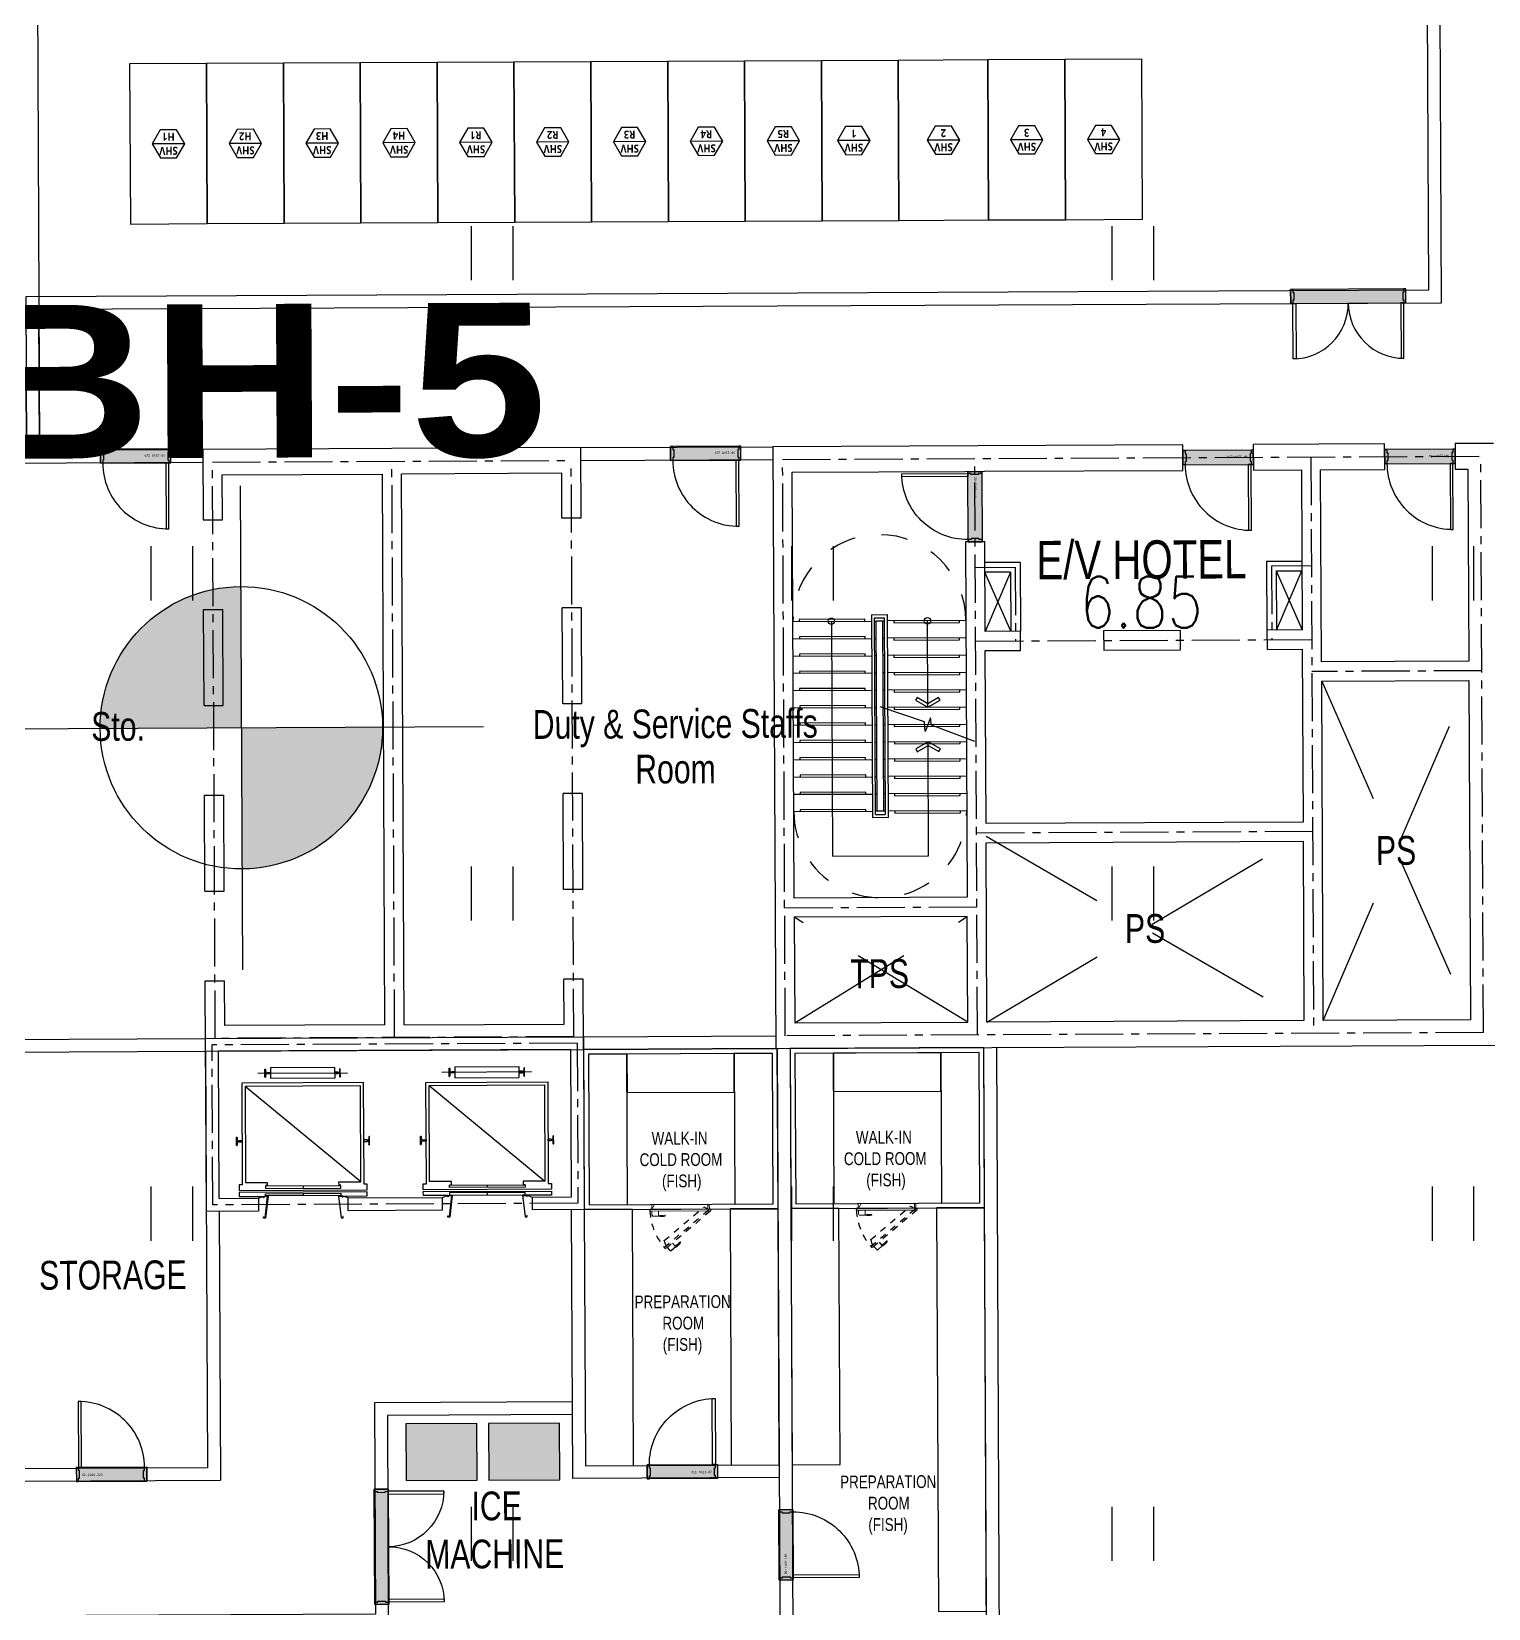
# Model space of a CAD drawing. Extents: x 582395 to 582722, y 2329868 to 2330119.
# Drawn here: x 582607.16 to 582629.9, y 2329970.96 to 2329995.59 of the extents above; entities that cross this region are included whole.
import ezdxf
from ezdxf.enums import TextEntityAlignment as Align

# ---------------------------------------------------------------- set-up
doc = ezdxf.new("R2010")
doc.units = 0
for name, pattern in [('18$0$STYLE_19', [0.83328, 0.41656, -0.41672]), ('CEN', [62, 60, -1, 0, -1]), ('CENTER2', [1.125, 0.75, -0.125, 0.125, -0.125]), ('DASHED', [3, 2, -1]), ('DASHED2', [0.375, 0.25, -0.125]), ('HIDDEN', [2, 1, -1]), ('PHANTOM', [2.5, 1.25, -0.25, 0.25, -0.25, 0.25, -0.25])]:
    doc.linetypes.add(name, pattern=pattern)
doc.layers.add('0_장비', color=11, linetype='Continuous', plot=False)
doc.layers.add('2', color=2, linetype='Continuous', lineweight=20)
for name, color, linetype in [('A-CEN2', 8, 'CENTER2'), ('A-CON', 2, 'Continuous'), ('A-DOOR', 4, 'Continuous'), ('A-ELE4', 8, 'Continuous'), ('A-ELEV', 5, 'Continuous'), ('A-HR', 6, 'Continuous'), ('A-OPEN1', 1, 'CEN'), ('A-OPEN2', 9, 'DASHED'), ('A-STR', 4, 'Continuous'), ('A-SYM', 7, 'Continuous'), ('A-TXT1', 3, 'Continuous'), ('A-WALB', 3, 'Continuous'), ('A-WALD', 7, 'Continuous'), ('dc1', 4, 'Continuous'), ('K', 7, 'Continuous'), ('KITCHEN', 7, 'Continuous'), ('KYHIEU', 3, 'Continuous'), ('X-PLAN$0$A-DOOR', 4, 'Continuous'), ('X-PLAN$0$A-DOORF', 9, 'Continuous'), ('새 블$0$_A-DIM', 7, 'Continuous'), ('새 블$0$boring point', 2, 'Continuous')]:
    doc.layers.add(name, color=color, linetype=linetype)
doc.styles.add('DC', font='romans.shx', dxfattribs={"width": 0.8, "height": 0.8})
doc.styles.add('Hrtext', font='', dxfattribs={"width": 0.8})
doc.styles.add('X-PLAN$0$Standard', font='')
doc.styles.add('맑은고딕', font='malgunbd.ttf')
doc.styles.add('새 블$0$arial black', font='')
doc.styles.get('Hrtext').set_extended_font_data('Dotum')
doc.styles.get('X-PLAN$0$Standard').set_extended_font_data('DotumChe')
doc.styles.get('새 블$0$arial black').set_extended_font_data('Arial Black')

# ---------------------------------------------------------------- blocks, each defined once
blk = doc.blocks.new('X-PLAN$0$SD-1000-220')
at = {"layer": 'X-PLAN$0$A-DOOR', "true_color": 0xffffff}
h = blk.add_hatch(color=7, dxfattribs=at)
h.dxf.hatch_style = 1
h.paths.add_polyline_path([(0, -192), (1100, -192), (1100, 28), (0, 28)])
at = {"layer": 'X-PLAN$0$A-DOOR'}
for points in [[(35, 28), (80, 28), (80, 1058), (35, 1058)], [(0, -192), (35, -192), (35, -142), (50, -142), (50, -22), (35, -22), (35, 28), (0, 28)], [(1100, -192), (1065, -192), (1065, -142), (1050, -142), (1050, -22), (1065, -22), (1065, 28), (1100, 28)]]:
    blk.add_lwpolyline(points, close=True, dxfattribs=at)
at = {"layer": 'X-PLAN$0$A-DOOR', "color": 7, "true_color": 0xffffff}
blk.add_lwpolyline([(0, -192), (1100, -192), (1100, 28), (0, 28)], close=True, dxfattribs=at)
at = {"layer": 'X-PLAN$0$A-DOORF'}
blk.add_arc((35, 28), 1030, 359.9893, 90.0107, dxfattribs=at)
at = {"layer": 'Defpoints', "linetype": 'Continuous', "style": 'X-PLAN$0$Standard', "text_generation_flag": 6}
blk.add_text('SD-1100-220', height=37.5, rotation=180, dxfattribs=at).set_placement((251, -88), align=Align.MIDDLE)
blk = doc.blocks.new('DOOR_DOUBLE-1')
at = {"layer": 'X-PLAN$0$A-DOOR', "true_color": 0xffffff}
h = blk.add_hatch(color=7, dxfattribs=at)
h.dxf.hatch_style = 1
h.paths.add_polyline_path([(900, 220), (-900, 220), (-900, 0), (900, 0)])
at = {"layer": 'X-PLAN$0$A-DOOR'}
for points in [[(-865, 220), (-820, 220), (-820, 1085), (-865, 1085)], [(865, 220), (820, 220), (820, 1085), (865, 1085)], [(-900, 0), (-865, 0), (-865, 50), (-850, 50), (-850, 170), (-865, 170), (-865, 220), (-900, 220)], [(900, 0), (865, 0), (865, 50), (850, 50), (850, 170), (865, 170), (865, 220), (900, 220)]]:
    blk.add_lwpolyline(points, close=True, dxfattribs=at)
at = {"layer": 'X-PLAN$0$A-DOOR', "color": 7, "true_color": 0xffffff}
blk.add_lwpolyline([(900, 220), (-900, 220), (-900, 0), (900, 0)], close=True, dxfattribs=at)
at = {"layer": 'X-PLAN$0$A-DOORF'}
for centre, start, end in [((-865, 220), 359.9893, 90.0107), ((865, 220), 89.9893, 180.0107)]:
    blk.add_arc(centre, 865, start, end, dxfattribs=at)
blk = doc.blocks.new('RD')
at = {"layer": '2', "color": 3, "linetype": 'Continuous'}
for p, q in [((0, 440), (75, 440)), ((0, -416), (0, 416)), ((75, 416), (0, 416)), ((75, -491), (75, 456)), ((75, 456), (106, 456)), ((106, -491), (106, 456)), ((0, -416), (75, -456)), ((0, -460), (75, -460)), ((75, -460), (14, -460)), ((75, -491), (106, -491)), ((106, -352), (184, -352)), ((163, -456), (106, -456)), ((177, -248), (178, -248)), ((184, -352), (184, -435))]:
    blk.add_line(p, q, dxfattribs=at)
for centre, radius, start, end in [((163, -435), 20.7, 270, 0), ((-88, -300), 262, 348.579, 9.408), ((178, -256), 7.78, 90, 189.391), ((177, -256), 7.78, 9.978, 90), ((-73, -300), 262, 348.579, 9.989)]:
    blk.add_arc(centre, radius, start, end, dxfattribs=at)
at = {"layer": 'K', "color": 1, "linetype": 'PHANTOM'}
for p, q in [((43, 354), (85, 433)), ((564, -266), (43, 354)), ((671, -266), (82, 436)), ((106, 456), (695, -246)), ((648, -238), (564, -266)), ((593, -13), (593, -13)), ((605, -138), (665, -88)), ((665, -88), (718, -152)), ((695, -246), (671, -266)), ((715, -181), (672, -218))]:
    blk.add_line(p, q, dxfattribs=at)
at = {"layer": 'K', "color": 3, "linetype": 'HIDDEN'}
for p, q in [((75, 425), (75, 456)), ((75, 456), (106, 456)), ((111, 425), (75, 425))]:
    blk.add_line(p, q, dxfattribs=at)
at = {"layer": 'K', "color": 1, "linetype": 'PHANTOM'}
for centre, radius, start, end in [((48, 481), 973, 273.4461, 311.72), ((598, -19), 7.77, 130, 229.42), ((598, -19), 7.77, 49.983, 130), ((423, -224), 262, 28.578, 49.407), ((435, -214), 262, 28.578, 49.989), ((702, -165), 20.7, 310, 40)]:
    blk.add_arc(centre, radius, start, end, dxfattribs=at)
at = {"layer": 'K', "color": 3, "linetype": 'HIDDEN'}
blk.add_arc((75, 456), 948, 270, 271.8814, dxfattribs=at)
blk = doc.blocks.new('새 블$0$A$C76023817')
at = {"layer": '새 블$0$boring point'}
h = blk.add_hatch(color=3, dxfattribs=at)
edge = h.paths.add_edge_path()
edge.add_line((0, 0), (0, 1378))
edge.add_ellipse((0, 0), major_axis=(-120, 1373), ratio=1, start_angle=-5.0166, end_angle=84.9834)
edge.add_line((-1378, 0), (0, 0))
h = blk.add_hatch(color=3, dxfattribs=at)
edge = h.paths.add_edge_path()
edge.add_line((0, 0), (0, -1378))
edge.add_ellipse((0, 0), major_axis=(-120, 1373), ratio=1, start_angle=174.9834, end_angle=264.9834)
edge.add_line((1378, 0), (0, 0))
at = {"layer": '새 블$0$boring point', "color": 3}
for p, q in [((0, 2362), (0, -2362)), ((-2362, 0), (2362, 0))]:
    blk.add_line(p, q, dxfattribs=at)
blk.add_ellipse((0, 0), major_axis=(-2, 1378), ratio=1, start_param=4.710742435276957, end_param=10.99392774245654, dxfattribs=at)

msp = doc.modelspace()

# ---------------------------------------------------------------- hatches: boundary and pattern name
at = {"layer": 'KITCHEN'}
h = msp.add_hatch(color=8, dxfattribs=at)
h.dxf.hatch_style = 1
h.paths.add_polyline_path([(582614.295, 2329972.968), (582615.403, 2329972.973), (582615.399, 2329973.857), (582614.291, 2329973.852)])
h.paths.add_polyline_path([(582613.004, 2329972.962), (582614.112, 2329972.967), (582614.108, 2329973.851), (582613, 2329973.846)])

# ---------------------------------------------------------------- linework, layer by layer
at = {"layer": '0_장비', "color": 8, "linetype": 'DASHED2', "ltscale": 50}
for p, q in [((582609.548, 2329993.839), (582609.041, 2329993.837)), ((582610.748, 2329993.845), (582610.241, 2329993.843)), ((582611.948, 2329993.85), (582611.441, 2329993.848)), ((582613.148, 2329993.856), (582612.641, 2329993.854)), ((582614.348, 2329993.862), (582613.841, 2329993.859)), ((582615.548, 2329993.867), (582615.041, 2329993.865)), ((582616.748, 2329993.873), (582616.241, 2329993.87)), ((582617.948, 2329993.878), (582617.441, 2329993.876)), ((582619.148, 2329993.884), (582618.641, 2329993.882)), ((582620.248, 2329993.889), (582619.741, 2329993.887)), ((582621.648, 2329993.896), (582621.141, 2329993.893)), ((582622.948, 2329993.902), (582622.441, 2329993.899)), ((582624.148, 2329993.907), (582623.641, 2329993.905))]:
    msp.add_line(p, q, dxfattribs=at)
for points in [[(582609.9, 2329992.591), (582609.889, 2329995.091), (582608.689, 2329995.085), (582608.7, 2329992.585)], [(582611.1, 2329992.597), (582611.089, 2329995.096), (582609.889, 2329995.091), (582609.9, 2329992.591)], [(582612.3, 2329992.602), (582612.289, 2329995.102), (582611.089, 2329995.096), (582611.1, 2329992.597)], [(582613.5, 2329992.608), (582613.489, 2329995.108), (582612.289, 2329995.102), (582612.3, 2329992.602)], [(582614.7, 2329992.613), (582614.689, 2329995.113), (582613.489, 2329995.108), (582613.5, 2329992.608)], [(582615.9, 2329992.619), (582615.889, 2329995.119), (582614.689, 2329995.113), (582614.7, 2329992.613)], [(582617.1, 2329992.624), (582617.089, 2329995.124), (582615.889, 2329995.119), (582615.9, 2329992.619)], [(582618.3, 2329992.63), (582618.289, 2329995.13), (582617.089, 2329995.124), (582617.1, 2329992.624)], [(582619.5, 2329992.636), (582619.489, 2329995.136), (582618.289, 2329995.13), (582618.3, 2329992.63)], [(582620.7, 2329992.641), (582620.689, 2329995.141), (582619.489, 2329995.136), (582619.5, 2329992.636)], [(582622.1, 2329992.648), (582622.089, 2329995.148), (582620.689, 2329995.141), (582620.7, 2329992.641)], [(582623.3, 2329992.653), (582623.289, 2329995.153), (582622.089, 2329995.148), (582622.1, 2329992.648)], [(582624.5, 2329992.659), (582624.489, 2329995.159), (582623.289, 2329995.153), (582623.3, 2329992.653)], [(582609.422, 2329993.619), (582609.548, 2329993.839), (582609.42, 2329994.058), (582609.167, 2329994.057), (582609.041, 2329993.837), (582609.169, 2329993.618)], [(582610.622, 2329993.625), (582610.748, 2329993.845), (582610.62, 2329994.064), (582610.367, 2329994.063), (582610.241, 2329993.843), (582610.369, 2329993.623)], [(582611.822, 2329993.63), (582611.948, 2329993.85), (582611.82, 2329994.07), (582611.567, 2329994.068), (582611.441, 2329993.848), (582611.569, 2329993.629)], [(582613.022, 2329993.636), (582613.148, 2329993.856), (582613.02, 2329994.075), (582612.767, 2329994.074), (582612.641, 2329993.854), (582612.769, 2329993.635)], [(582614.222, 2329993.641), (582614.348, 2329993.862), (582614.22, 2329994.081), (582613.967, 2329994.08), (582613.841, 2329993.859), (582613.969, 2329993.64)], [(582615.422, 2329993.647), (582615.548, 2329993.867), (582615.42, 2329994.086), (582615.167, 2329994.085), (582615.041, 2329993.865), (582615.169, 2329993.646)], [(582616.622, 2329993.652), (582616.748, 2329993.873), (582616.62, 2329994.092), (582616.367, 2329994.091), (582616.241, 2329993.87), (582616.369, 2329993.651)], [(582617.822, 2329993.658), (582617.948, 2329993.878), (582617.82, 2329994.098), (582617.567, 2329994.096), (582617.441, 2329993.876), (582617.569, 2329993.657)], [(582619.022, 2329993.664), (582619.148, 2329993.884), (582619.02, 2329994.103), (582618.767, 2329994.102), (582618.641, 2329993.882), (582618.769, 2329993.662)], [(582620.122, 2329993.669), (582620.248, 2329993.889), (582620.12, 2329994.108), (582619.867, 2329994.107), (582619.741, 2329993.887), (582619.869, 2329993.668)], [(582621.522, 2329993.675), (582621.648, 2329993.896), (582621.52, 2329994.115), (582621.267, 2329994.114), (582621.141, 2329993.893), (582621.269, 2329993.674)], [(582622.822, 2329993.681), (582622.948, 2329993.902), (582622.82, 2329994.121), (582622.567, 2329994.12), (582622.441, 2329993.899), (582622.569, 2329993.68)], [(582624.022, 2329993.687), (582624.148, 2329993.907), (582624.02, 2329994.126), (582623.767, 2329994.125), (582623.641, 2329993.905), (582623.769, 2329993.686)]]:
    msp.add_lwpolyline(points, close=True, dxfattribs=at)
at = {"layer": 'A-CEN2', "color": 8}
for p, q in [((582612.825, 2329979.88), (582612.783, 2329988.88)), ((582615.624, 2329979.893), (582615.583, 2329988.893)), ((582629.824, 2329979.959), (582629.782, 2329988.959)), ((582610.025, 2329979.867), (582609.983, 2329988.867)), ((582627.16, 2329983.096), (582621.91, 2329983.072)), ((582615.675, 2329979.793), (582609.975, 2329979.767))]:
    msp.add_line(p, q, dxfattribs=at)
for points in [[(582609.983, 2329988.867), (582615.583, 2329988.893)], [(582629.824, 2329979.959), (582618.924, 2329979.908), (582618.883, 2329988.908), (582629.782, 2329988.959)], [(582621.924, 2329979.922), (582621.883, 2329988.922)], [(582627.132, 2329988.946), (582627.174, 2329979.947)], [(582621.89, 2329987.222), (582622.515, 2329987.225), (582622.521, 2329986.075)], [(582627.14, 2329987.246), (582626.515, 2329987.244), (582626.521, 2329986.094)], [(582621.896, 2329986.072), (582627.146, 2329986.096)], [(582629.798, 2329985.609), (582627.148, 2329985.596)], [(582618.915, 2329981.908), (582621.915, 2329981.922)], [(582615.624, 2329979.893), (582610.025, 2329979.867)], [(582615.675, 2329979.793), (582615.687, 2329977.293)], [(582609.987, 2329977.267), (582609.975, 2329979.767)], [(582615.687, 2329977.293), (582609.987, 2329977.267)]]:
    msp.add_lwpolyline(points, dxfattribs=at)
at = {"layer": 'A-CON', "color": 8, "ltscale": 10}
for p, q in [((582625.132, 2329989.137), (582618.732, 2329989.107)), ((582625.133, 2329988.737), (582625.132, 2329989.137)), ((582629.982, 2329989.16), (582629.382, 2329989.157)), ((582629.382, 2329989.157), (582629.383, 2329988.757)), ((582615.732, 2329989.093), (582609.832, 2329989.066)), ((582609.832, 2329989.066), (582609.832, 2329989.066)), ((582609.832, 2329989.066), (582609.837, 2329987.966)), ((582615.737, 2329987.993), (582615.732, 2329989.093)), ((582618.732, 2329989.107), (582618.775, 2329979.707)), ((582610.134, 2329988.667), (582612.634, 2329988.679)), ((582610.137, 2329987.967), (582610.134, 2329988.667)), ((582612.674, 2329980.079), (582612.634, 2329988.679)), ((582615.434, 2329988.692), (582612.934, 2329988.68)), ((582612.974, 2329980.08), (582612.934, 2329988.68)), ((582615.437, 2329987.992), (582615.434, 2329988.692)), ((582621.733, 2329988.721), (582622.033, 2329988.723)), ((582621.733, 2329988.721), (582621.733, 2329988.721)), ((582622.033, 2329988.723), (582625.133, 2329988.737)), ((582622.033, 2329988.723), (582622.033, 2329988.723)), ((582629.383, 2329988.757), (582629.583, 2329988.758)), ((582629.583, 2329988.758), (582629.597, 2329985.758)), ((582609.85, 2329985.066), (582609.843, 2329986.566)), ((582610.15, 2329985.067), (582610.143, 2329986.567)), ((582615.45, 2329985.092), (582615.443, 2329986.592)), ((582615.75, 2329985.093), (582615.743, 2329986.593)), ((582609.864, 2329982.166), (582609.857, 2329983.666)), ((582610.164, 2329982.167), (582610.157, 2329983.667)), ((582615.464, 2329982.192), (582615.457, 2329983.692)), ((582615.764, 2329982.193), (582615.757, 2329983.693)), ((582609.875, 2329979.666), (582609.87, 2329980.766)), ((582610.174, 2329980.067), (582610.17, 2329980.767)), ((582615.474, 2329980.092), (582615.47, 2329980.792)), ((582615.775, 2329979.693), (582615.77, 2329980.793)), ((582612.674, 2329980.079), (582610.174, 2329980.067)), ((582612.974, 2329980.08), (582615.474, 2329980.092)), ((582609.875, 2329979.866), (582615.774, 2329979.893)), ((582609.887, 2329977.166), (582609.875, 2329979.866)), ((582615.774, 2329979.893), (582615.787, 2329977.194)), ((582609.875, 2329979.666), (582615.775, 2329979.693)), ((582615.586, 2329977.393), (582615.575, 2329979.693)), ((582618.775, 2329979.707), (582630.025, 2329979.76)), ((582610.086, 2329977.367), (582610.699, 2329977.37)), ((582610.699, 2329977.37), (582610.7, 2329977.17)), ((582612.099, 2329977.376), (582613.574, 2329977.383)), ((582612.1, 2329977.176), (582612.099, 2329977.376)), ((582613.575, 2329977.183), (582613.574, 2329977.383)), ((582614.974, 2329977.39), (582615.586, 2329977.393)), ((582614.974, 2329977.39), (582614.975, 2329977.19)), ((582610.7, 2329977.17), (582609.887, 2329977.166)), ((582613.575, 2329977.183), (582612.1, 2329977.176)), ((582615.787, 2329977.194), (582614.975, 2329977.19))]:
    msp.add_line(p, q, dxfattribs=at)
at = {"layer": 'A-CON', "color": 8}
for p, q in [((582609.837, 2329987.966), (582610.137, 2329987.967)), ((582615.737, 2329987.993), (582615.437, 2329987.992)), ((582609.843, 2329986.566), (582610.143, 2329986.567)), ((582615.743, 2329986.593), (582615.443, 2329986.592)), ((582609.85, 2329985.066), (582610.15, 2329985.067)), ((582615.75, 2329985.093), (582615.45, 2329985.092)), ((582609.857, 2329983.666), (582610.157, 2329983.667)), ((582615.757, 2329983.693), (582615.457, 2329983.692)), ((582609.864, 2329982.166), (582610.164, 2329982.167)), ((582615.764, 2329982.193), (582615.464, 2329982.192)), ((582609.87, 2329980.766), (582610.17, 2329980.767)), ((582615.77, 2329980.793), (582615.47, 2329980.792))]:
    msp.add_line(p, q, dxfattribs=at)
at = {"layer": 'A-CON', "color": 8, "ltscale": 10}
for points in [[(582627.297, 2329985.747), (582627.283, 2329988.747), (582628.283, 2329988.752), (582628.282, 2329989.152), (582626.232, 2329989.142), (582626.233, 2329988.742), (582626.983, 2329988.746), (582626.995, 2329986.246), (582626.445, 2329986.243), (582626.446, 2329985.943), (582626.996, 2329985.946), (582627.009, 2329983.246)], [(582627.009, 2329983.246), (582622.059, 2329983.223), (582622.047, 2329985.923), (582622.597, 2329985.925), (582622.595, 2329986.225), (582622.045, 2329986.223), (582622.039, 2329987.623), (582621.739, 2329987.621), (582621.764, 2329982.071), (582619.064, 2329982.059), (582619.034, 2329988.709), (582621.733, 2329988.721)], [(582629.597, 2329985.758), (582627.297, 2329985.747)], [(582627.323, 2329980.147), (582627.299, 2329985.447), (582629.599, 2329985.458), (582629.623, 2329980.158), (582627.323, 2329980.147)], [(582627.01, 2329982.946), (582627.023, 2329980.146), (582622.073, 2329980.123), (582622.06, 2329982.923), (582627.01, 2329982.946)], [(582615.575, 2329979.693), (582610.075, 2329979.667)], [(582610.086, 2329977.367), (582610.075, 2329979.667)]]:
    msp.add_lwpolyline(points, dxfattribs=at)
for points in [[(582623.896, 2329985.931), (582625.096, 2329985.937), (582625.095, 2329986.237), (582623.895, 2329986.231)], [(582621.766, 2329981.771), (582619.066, 2329981.759), (582619.074, 2329980.109), (582621.773, 2329980.121)]]:
    msp.add_lwpolyline(points, close=True, dxfattribs=at)
at = {"layer": 'A-DOOR', "color": 8}
for points in [[(582610.784, 2329977.395), (582610.784, 2329977.38), (582610.779, 2329977.38), (582610.779, 2329977.4), (582610.849, 2329977.401), (582610.81, 2329977.06), (582610.78, 2329977.06), (582610.78, 2329977.08), (582610.785, 2329977.08), (582610.785, 2329977.065), (582610.806, 2329977.065), (582610.843, 2329977.396)], [(582612.014, 2329977.401), (582612.014, 2329977.386), (582612.019, 2329977.386), (582612.019, 2329977.406), (582611.949, 2329977.406), (582611.99, 2329977.066), (582612.02, 2329977.066), (582612.02, 2329977.086), (582612.015, 2329977.086), (582612.015, 2329977.071), (582611.994, 2329977.071), (582611.954, 2329977.401)], [(582613.659, 2329977.409), (582613.659, 2329977.393), (582613.654, 2329977.393), (582613.653, 2329977.414), (582613.723, 2329977.414), (582613.685, 2329977.074), (582613.655, 2329977.074), (582613.655, 2329977.094), (582613.66, 2329977.094), (582613.66, 2329977.079), (582613.681, 2329977.079), (582613.718, 2329977.409)], [(582614.889, 2329977.414), (582614.889, 2329977.399), (582614.894, 2329977.399), (582614.893, 2329977.419), (582614.823, 2329977.419), (582614.865, 2329977.079), (582614.895, 2329977.079), (582614.895, 2329977.099), (582614.89, 2329977.099), (582614.89, 2329977.084), (582614.869, 2329977.084), (582614.829, 2329977.414)]]:
    msp.add_lwpolyline(points, close=True, dxfattribs=at)
at = {"layer": 'A-ELE4', "color": 8}
for points in [[(582620.169, 2329986.384), (582620.169, 2329986.414), (582619.144, 2329986.409), (582619.144, 2329986.379)], [(582620.619, 2329986.386), (582620.619, 2329986.356), (582621.644, 2329986.361), (582621.644, 2329986.391)], [(582620.171, 2329986.114), (582620.17, 2329986.144), (582619.145, 2329986.139), (582619.146, 2329986.109)], [(582620.621, 2329986.116), (582620.621, 2329986.086), (582621.646, 2329986.091), (582621.646, 2329986.121)], [(582620.172, 2329985.844), (582620.172, 2329985.874), (582619.147, 2329985.869), (582619.147, 2329985.839)], [(582620.622, 2329985.846), (582620.622, 2329985.816), (582621.647, 2329985.821), (582621.647, 2329985.851)], [(582620.173, 2329985.574), (582620.173, 2329985.604), (582619.148, 2329985.599), (582619.148, 2329985.569)], [(582620.623, 2329985.576), (582620.623, 2329985.546), (582621.648, 2329985.551), (582621.648, 2329985.581)], [(582620.174, 2329985.304), (582620.174, 2329985.334), (582619.149, 2329985.329), (582619.149, 2329985.299)], [(582620.624, 2329985.306), (582620.624, 2329985.276), (582621.649, 2329985.281), (582621.649, 2329985.311)], [(582620.176, 2329985.034), (582620.175, 2329985.064), (582619.15, 2329985.059), (582619.151, 2329985.029)], [(582620.626, 2329985.036), (582620.626, 2329985.006), (582621.651, 2329985.011), (582621.651, 2329985.041)], [(582620.177, 2329984.764), (582620.177, 2329984.794), (582619.152, 2329984.789), (582619.152, 2329984.759)], [(582620.627, 2329984.766), (582620.627, 2329984.736), (582621.652, 2329984.741), (582621.652, 2329984.771)], [(582620.178, 2329984.494), (582620.178, 2329984.524), (582619.153, 2329984.519), (582619.153, 2329984.489)], [(582620.628, 2329984.496), (582620.628, 2329984.466), (582621.653, 2329984.471), (582621.653, 2329984.501)], [(582620.179, 2329984.224), (582620.179, 2329984.254), (582619.154, 2329984.249), (582619.154, 2329984.219)], [(582620.629, 2329984.226), (582620.63, 2329984.196), (582621.655, 2329984.201), (582621.654, 2329984.231)], [(582620.181, 2329983.954), (582620.181, 2329983.984), (582619.156, 2329983.979), (582619.156, 2329983.949)], [(582620.631, 2329983.956), (582620.631, 2329983.926), (582621.656, 2329983.931), (582621.656, 2329983.961)], [(582620.182, 2329983.684), (582620.182, 2329983.714), (582619.157, 2329983.709), (582619.157, 2329983.679)], [(582620.632, 2329983.686), (582620.632, 2329983.656), (582621.657, 2329983.661), (582621.657, 2329983.691)], [(582620.183, 2329983.414), (582620.183, 2329983.444), (582619.158, 2329983.439), (582619.158, 2329983.409)], [(582620.633, 2329983.416), (582620.633, 2329983.386), (582621.658, 2329983.391), (582621.658, 2329983.421)]]:
    msp.add_lwpolyline(points, dxfattribs=at)
at = {"layer": 'A-ELEV', "color": 8}
for p, q in [((582610.69, 2329979.324), (582612.09, 2329979.33)), ((582610.813, 2329979.277), (582610.812, 2329979.267)), ((582611.889, 2329979.414), (582610.889, 2329979.41)), ((582610.889, 2329979.41), (582610.89, 2329979.24)), ((582610.889, 2329979.41), (582610.89, 2329979.24)), ((582611.889, 2329979.414), (582611.89, 2329979.244)), ((582611.967, 2329979.283), (582611.967, 2329979.273)), ((582614.965, 2329979.344), (582613.565, 2329979.337)), ((582613.688, 2329979.291), (582613.687, 2329979.281)), ((582613.764, 2329979.423), (582614.764, 2329979.428)), ((582613.764, 2329979.423), (582613.765, 2329979.253)), ((582614.764, 2329979.428), (582614.765, 2329979.258)), ((582614.764, 2329979.428), (582614.765, 2329979.258)), ((582614.842, 2329979.296), (582614.842, 2329979.286)), ((582612.297, 2329977.626), (582610.491, 2329979.118)), ((582611.89, 2329979.244), (582610.89, 2329979.24)), ((582613.366, 2329979.131), (582615.172, 2329977.64)), ((582613.765, 2329979.253), (582614.765, 2329979.258)), ((582610.445, 2329978.255), (582610.444, 2329978.267)), ((582610.444, 2329978.267), (582610.445, 2329978.255)), ((582612.422, 2329978.223), (582612.422, 2329978.213)), ((582613.243, 2329978.227), (582613.242, 2329978.216)), ((582615.219, 2329978.277), (582615.219, 2329978.289)), ((582615.219, 2329978.289), (582615.219, 2329978.277)), ((582611.398, 2329977.562), (582611.398, 2329977.527)), ((582614.273, 2329977.575), (582614.273, 2329977.54)), ((582611.398, 2329977.445), (582611.398, 2329977.41)), ((582614.273, 2329977.458), (582614.273, 2329977.423))]:
    msp.add_line(p, q, dxfattribs=at)
for points in [[(582610.801, 2329979.26), (582610.805, 2329979.26), (582610.801, 2329979.26), (582610.8, 2329979.388), (582610.805, 2329979.388, -0.397026), (582610.812, 2329979.382), (582610.812, 2329979.371), (582610.815, 2329979.338, 0.397088), (582610.822, 2329979.332), (582610.839, 2329979.332, 0.414214), (582610.844, 2329979.336), (582610.887, 2329979.336, -0.414214), (582610.89, 2329979.333), (582610.89, 2329979.316, -0.414214), (582610.887, 2329979.313), (582610.844, 2329979.313, 0.414214), (582610.839, 2329979.317), (582610.822, 2329979.317, 0.397073), (582610.815, 2329979.31), (582610.812, 2329979.267, -0.397026), (582610.805, 2329979.26, 0.397026), (582610.812, 2329979.267, -0.397026), (582610.805, 2329979.26)], [(582611.979, 2329979.266), (582611.975, 2329979.266), (582611.979, 2329979.266), (582611.978, 2329979.394), (582611.974, 2329979.394, 0.397026), (582611.967, 2329979.387), (582611.966, 2329979.377), (582611.965, 2329979.344, -0.397088), (582611.957, 2329979.337), (582611.94, 2329979.337, -0.414214), (582611.935, 2329979.341), (582611.892, 2329979.341, 0.414214), (582611.89, 2329979.338), (582611.89, 2329979.321, 0.414214), (582611.892, 2329979.318), (582611.936, 2329979.318, -0.414214), (582611.94, 2329979.322), (582611.957, 2329979.323, -0.397073), (582611.965, 2329979.316), (582611.967, 2329979.273, 0.397026), (582611.975, 2329979.266, -0.397026), (582611.967, 2329979.273, 0.397026), (582611.975, 2329979.266)], [(582613.676, 2329979.274), (582613.68, 2329979.274), (582613.676, 2329979.274), (582613.675, 2329979.402), (582613.68, 2329979.402, -0.397026), (582613.687, 2329979.395), (582613.687, 2329979.385), (582613.689, 2329979.352, 0.397088), (582613.697, 2329979.345), (582613.714, 2329979.345, 0.414214), (582613.719, 2329979.349), (582613.762, 2329979.35, -0.414214), (582613.765, 2329979.347), (582613.765, 2329979.33, -0.414214), (582613.762, 2329979.327), (582613.719, 2329979.326, 0.414214), (582613.714, 2329979.331), (582613.697, 2329979.331, 0.397073), (582613.69, 2329979.324), (582613.687, 2329979.281, -0.397026), (582613.68, 2329979.274, 0.397026), (582613.687, 2329979.281, -0.397026), (582613.68, 2329979.274)], [(582614.854, 2329979.279), (582614.85, 2329979.279), (582614.854, 2329979.279), (582614.853, 2329979.407), (582614.849, 2329979.407, 0.397026), (582614.842, 2329979.4), (582614.841, 2329979.39), (582614.839, 2329979.357, -0.397088), (582614.832, 2329979.35), (582614.815, 2329979.35, -0.414214), (582614.81, 2329979.354), (582614.767, 2329979.354, 0.414214), (582614.764, 2329979.351), (582614.765, 2329979.334, 0.414214), (582614.767, 2329979.331), (582614.811, 2329979.332, -0.414214), (582614.815, 2329979.336), (582614.832, 2329979.336, -0.397073), (582614.84, 2329979.329), (582614.842, 2329979.286, 0.397026), (582614.85, 2329979.279, -0.397026), (582614.842, 2329979.286, 0.397026), (582614.85, 2329979.279)], [(582610.356, 2329978.196), (582610.36, 2329978.196), (582610.356, 2329978.196), (582610.355, 2329978.324), (582610.36, 2329978.324, -0.397026), (582610.367, 2329978.318), (582610.367, 2329978.307), (582610.369, 2329978.274, 0.397088), (582610.377, 2329978.268), (582610.394, 2329978.268, 0.414214), (582610.399, 2329978.272), (582610.442, 2329978.272, -0.414214), (582610.444, 2329978.269), (582610.445, 2329978.252, -0.414214), (582610.442, 2329978.249), (582610.399, 2329978.249, 0.414214), (582610.394, 2329978.253), (582610.377, 2329978.253, 0.397073), (582610.37, 2329978.246), (582610.367, 2329978.203, -0.397026), (582610.36, 2329978.196, 0.397026), (582610.367, 2329978.203, -0.397026), (582610.36, 2329978.196)], [(582612.434, 2329978.206), (582612.43, 2329978.206), (582612.434, 2329978.206), (582612.433, 2329978.334), (582612.429, 2329978.334, 0.397026), (582612.422, 2329978.327), (582612.421, 2329978.317), (582612.419, 2329978.284, -0.397088), (582612.412, 2329978.277), (582612.395, 2329978.277, -0.414214), (582612.39, 2329978.281), (582612.347, 2329978.281, 0.414214), (582612.344, 2329978.278), (582612.345, 2329978.261, 0.414214), (582612.347, 2329978.258), (582612.39, 2329978.258, -0.414214), (582612.395, 2329978.263), (582612.412, 2329978.263, -0.397073), (582612.42, 2329978.256), (582612.422, 2329978.213, 0.397026), (582612.43, 2329978.206, -0.397026), (582612.422, 2329978.213, 0.397026), (582612.43, 2329978.206)], [(582613.231, 2329978.21), (582613.235, 2329978.21), (582613.231, 2329978.21), (582613.23, 2329978.338), (582613.234, 2329978.338, -0.397026), (582613.242, 2329978.331), (582613.242, 2329978.321), (582613.244, 2329978.288, 0.397088), (582613.252, 2329978.281), (582613.269, 2329978.281, 0.414214), (582613.274, 2329978.285), (582613.317, 2329978.286, -0.414214), (582613.319, 2329978.283), (582613.32, 2329978.265, -0.414214), (582613.317, 2329978.263), (582613.274, 2329978.262, 0.414214), (582613.269, 2329978.267), (582613.252, 2329978.267, 0.397073), (582613.245, 2329978.26), (582613.242, 2329978.216, -0.397026), (582613.235, 2329978.21, 0.397026), (582613.242, 2329978.216, -0.397026), (582613.235, 2329978.21)], [(582615.309, 2329978.219), (582615.304, 2329978.219), (582615.309, 2329978.219), (582615.308, 2329978.347), (582615.304, 2329978.347, 0.397026), (582615.297, 2329978.34), (582615.296, 2329978.33), (582615.294, 2329978.297, -0.397088), (582615.287, 2329978.29), (582615.27, 2329978.29, -0.414214), (582615.265, 2329978.295), (582615.222, 2329978.294, 0.414214), (582615.219, 2329978.291), (582615.22, 2329978.274, 0.414214), (582615.222, 2329978.271), (582615.265, 2329978.272, -0.414214), (582615.27, 2329978.276), (582615.287, 2329978.276, -0.397073), (582615.295, 2329978.269), (582615.297, 2329978.226, 0.397026), (582615.304, 2329978.219, -0.397026), (582615.297, 2329978.226, 0.397026), (582615.304, 2329978.219)]]:
    msp.add_lwpolyline(points, format="xyb", dxfattribs=at)
for points in [[(582610.398, 2329977.49), (582612.398, 2329977.5), (582612.398, 2329977.59), (582612.348, 2329977.59), (582612.34, 2329979.177), (582610.44, 2329979.168), (582610.448, 2329977.581), (582610.398, 2329977.58)], [(582615.273, 2329977.513), (582613.273, 2329977.504), (582613.273, 2329977.594), (582613.323, 2329977.594), (582613.315, 2329979.181), (582615.215, 2329979.19), (582615.223, 2329977.603), (582615.273, 2329977.603)], [(582610.808, 2329977.559), (582610.808, 2329977.524), (582611.988, 2329977.53), (582611.988, 2329977.565)], [(582614.863, 2329977.578), (582614.863, 2329977.543), (582613.683, 2329977.538), (582613.683, 2329977.573)], [(582610.808, 2329977.442), (582611.988, 2329977.448), (582611.988, 2329977.413), (582610.808, 2329977.407)], [(582614.863, 2329977.461), (582613.683, 2329977.456), (582613.683, 2329977.421), (582614.863, 2329977.426)]]:
    msp.add_lwpolyline(points, close=True, dxfattribs=at)
for points in [[(582611.988, 2329977.575), (582611.958, 2329977.575), (582611.957, 2329977.625), (582612.297, 2329977.626), (582612.291, 2329979.126), (582610.491, 2329979.118), (582610.498, 2329977.618), (582610.838, 2329977.619), (582610.838, 2329977.569), (582610.808, 2329977.569)], [(582613.683, 2329977.583), (582613.713, 2329977.583), (582613.712, 2329977.633), (582613.372, 2329977.631), (582613.366, 2329979.131), (582615.165, 2329979.14), (582615.172, 2329977.64), (582614.832, 2329977.638), (582614.833, 2329977.588), (582614.863, 2329977.588)], [(582612.099, 2329977.376), (582612.019, 2329977.406), (582612.399, 2329977.408), (582612.398, 2329977.47), (582610.398, 2329977.46), (582610.399, 2329977.398), (582610.779, 2329977.4), (582610.699, 2329977.37)], [(582613.574, 2329977.383), (582613.653, 2329977.414), (582613.274, 2329977.412), (582613.273, 2329977.474), (582615.273, 2329977.483), (582615.273, 2329977.421), (582614.893, 2329977.419), (582614.974, 2329977.39)]]:
    msp.add_lwpolyline(points, dxfattribs=at)
at = {"layer": 'A-HR', "color": 8}
for p, q in [((582620.269, 2329986.484), (582620.519, 2329986.486)), ((582620.269, 2329986.484), (582620.284, 2329983.314)), ((582620.333, 2329983.365), (582620.319, 2329986.435)), ((582620.319, 2329986.435), (582620.469, 2329986.435)), ((582620.469, 2329986.435), (582620.483, 2329983.365)), ((582620.534, 2329983.316), (582620.519, 2329986.486)), ((582620.534, 2329983.316), (582620.284, 2329983.314)), ((582620.333, 2329983.365), (582620.483, 2329983.365))]:
    msp.add_line(p, q, dxfattribs=at)
at = {"layer": 'A-OPEN1', "color": 8, "ltscale": 0.3}
for points in [[(582626.591, 2329987.169), (582626.995, 2329986.246)], [(582626.595, 2329986.244), (582626.991, 2329987.171)], [(582622.445, 2329986.225), (582622.041, 2329987.148)], [(582622.441, 2329987.15), (582622.045, 2329986.223)]]:
    msp.add_lwpolyline(points, dxfattribs=at)
at = {"layer": 'A-OPEN2', "color": 8}
for p, q in [((582622.06, 2329983.023), (582627.023, 2329980.146)), ((582622.073, 2329980.123), (582627.01, 2329983.046))]:
    msp.add_line(p, q, dxfattribs=at)
for points in [[(582627.299, 2329985.447), (582629.623, 2329980.158)], [(582627.323, 2329980.147), (582629.599, 2329985.458)], [(582621.773, 2329980.121), (582619.066, 2329981.759)], [(582619.074, 2329980.109), (582621.766, 2329981.771)]]:
    msp.add_lwpolyline(points, dxfattribs=at)
at = {"layer": 'A-STR', "color": 8}
for p, q in [((582619.044, 2329986.379), (582620.269, 2329986.384)), ((582620.319, 2329986.385), (582620.344, 2329986.385)), ((582620.469, 2329986.385), (582620.344, 2329986.385)), ((582620.358, 2329983.415), (582620.344, 2329986.385)), ((582620.444, 2329986.385), (582620.458, 2329983.415)), ((582621.744, 2329986.391), (582620.519, 2329986.386)), ((582619.046, 2329986.109), (582620.271, 2329986.114)), ((582620.321, 2329986.115), (582620.346, 2329986.115)), ((582620.471, 2329986.115), (582620.446, 2329986.115)), ((582621.746, 2329986.121), (582620.521, 2329986.116)), ((582619.047, 2329985.839), (582620.272, 2329985.844)), ((582620.322, 2329985.845), (582620.347, 2329985.845)), ((582620.472, 2329985.845), (582620.447, 2329985.845)), ((582621.747, 2329985.851), (582620.522, 2329985.846)), ((582619.048, 2329985.569), (582620.273, 2329985.574)), ((582620.323, 2329985.575), (582620.348, 2329985.575)), ((582620.473, 2329985.575), (582620.448, 2329985.575)), ((582621.748, 2329985.581), (582620.523, 2329985.576)), ((582619.049, 2329985.299), (582620.274, 2329985.304)), ((582620.324, 2329985.305), (582620.349, 2329985.305)), ((582620.474, 2329985.305), (582620.449, 2329985.305)), ((582621.749, 2329985.311), (582620.524, 2329985.306)), ((582619.051, 2329985.029), (582620.276, 2329985.034)), ((582620.326, 2329985.035), (582620.351, 2329985.035)), ((582620.476, 2329985.035), (582620.451, 2329985.035)), ((582621.751, 2329985.041), (582620.526, 2329985.036)), ((582619.052, 2329984.759), (582620.277, 2329984.764)), ((582620.327, 2329984.765), (582620.352, 2329984.765)), ((582620.477, 2329984.765), (582620.452, 2329984.765)), ((582621.752, 2329984.771), (582620.527, 2329984.766)), ((582619.053, 2329984.489), (582620.278, 2329984.494)), ((582620.328, 2329984.495), (582620.353, 2329984.495)), ((582620.478, 2329984.495), (582620.453, 2329984.495)), ((582621.753, 2329984.501), (582620.528, 2329984.496)), ((582619.054, 2329984.219), (582620.279, 2329984.224)), ((582620.329, 2329984.225), (582620.354, 2329984.225)), ((582620.479, 2329984.225), (582620.454, 2329984.225)), ((582621.754, 2329984.231), (582620.529, 2329984.226)), ((582619.056, 2329983.949), (582620.281, 2329983.954)), ((582620.331, 2329983.955), (582620.356, 2329983.955)), ((582620.481, 2329983.955), (582620.456, 2329983.955)), ((582621.756, 2329983.961), (582620.531, 2329983.956)), ((582619.057, 2329983.679), (582620.282, 2329983.684)), ((582620.332, 2329983.685), (582620.357, 2329983.685)), ((582620.482, 2329983.685), (582620.457, 2329983.685)), ((582621.757, 2329983.691), (582620.532, 2329983.686)), ((582619.058, 2329983.409), (582620.283, 2329983.414)), ((582620.483, 2329983.415), (582620.333, 2329983.415)), ((582621.758, 2329983.421), (582620.533, 2329983.416))]:
    msp.add_line(p, q, dxfattribs=at)
at = {"layer": 'A-STR', "color": 8, "linetype": '18$0$STYLE_19'}
for centre, start, end in [((582620.394, 2329986.385), 0.2665, 180.2665), ((582620.408, 2329983.415), 180.2662, 0.2665)]:
    msp.add_arc(centre, 1.35, start, end, dxfattribs=at)
at = {"layer": 'A-SYM', "color": 8}
for points in [[(582619.644, 2329986.382), (582619.661, 2329982.712), (582621.161, 2329982.719), (582621.153, 2329984.499)], [(582621.151, 2329985.039), (582621.144, 2329986.389)], [(582621.882, 2329984.504), (582621.21, 2329984.759), (582621.193, 2329984.875), (582621.111, 2329984.662), (582621.1, 2329984.81), (582620.405, 2329985.047)]]:
    msp.add_lwpolyline(points, dxfattribs=at)
for points in [[(582621.342, 2329985.15), (582621.318, 2329985.192), (582621.15, 2329985.094), (582620.982, 2329985.19), (582620.958, 2329985.149), (582621.151, 2329985.039)], [(582620.962, 2329984.387), (582620.986, 2329984.345), (582621.153, 2329984.443), (582621.322, 2329984.347), (582621.346, 2329984.389), (582621.153, 2329984.499)]]:
    msp.add_lwpolyline(points, close=True, dxfattribs=at)
for centre in [(582619.644, 2329986.382), (582621.144, 2329986.389)]:
    msp.add_circle(centre, 0.05, dxfattribs=at)
at = {"layer": 'A-WALB', "color": 8, "ltscale": 10}
for p, q in [((582606.632, 2329989.051), (582609.832, 2329989.066)), ((582615.732, 2329989.093), (582618.732, 2329989.107)), ((582615.733, 2329988.893), (582618.733, 2329988.907)), ((582606.633, 2329988.851), (582609.833, 2329988.866)), ((582606.675, 2329979.851), (582609.875, 2329979.866)), ((582615.774, 2329979.893), (582618.774, 2329979.907)), ((582606.676, 2329979.651), (582609.875, 2329979.666)), ((582615.775, 2329979.693), (582618.775, 2329979.707)), ((582618.8, 2329979.708), (582618.831, 2329973.208)), ((582622.08, 2329968.023), (582622.025, 2329979.723)), ((582615.607, 2329972.993), (582615.587, 2329977.193)), ((582615.787, 2329977.194), (582615.806, 2329973.194)), ((582615.601, 2329974.193), (582612.511, 2329974.178)), ((582615.806, 2329973.194), (582618.831, 2329973.208)), ((582618.832, 2329973.008), (582615.607, 2329972.993))]:
    msp.add_line(p, q, dxfattribs=at)
for points in [[(582607.232, 2329999.654), (582607.282, 2329989.054)], [(582607.082, 2329989.053), (582607.071, 2329991.453), (582628.97, 2329991.555), (582628.94, 2329998.155)], [(582607.282, 2329989.054), (582607.272, 2329991.254), (582629.171, 2329991.356), (582629.14, 2329998.156)], [(582603.976, 2329979.639), (582604.007, 2329972.939), (582610.107, 2329972.967)], [(582606.876, 2329979.652), (582606.906, 2329973.152), (582609.906, 2329973.166)], [(582609.875, 2329979.666), (582609.906, 2329973.166)], [(582618.8, 2329979.708), (582618.886, 2329961.408)], [(582619, 2329979.708), (582619.086, 2329961.409)], [(582622.28, 2329968.024), (582622.225, 2329979.723)], [(582610.087, 2329977.167), (582610.107, 2329972.967)], [(582612.511, 2329974.178), (582612.526, 2329970.878), (582591.067, 2329970.778)], [(582615.602, 2329973.993), (582612.712, 2329973.979), (582612.727, 2329970.679)]]:
    msp.add_lwpolyline(points, dxfattribs=at)
at = {"layer": 'A-WALD', "color": 8}
for p, q in [((582622.59, 2329987.3), (582622.04, 2329987.298)), ((582626.44, 2329987.318), (582626.99, 2329987.321)), ((582626.591, 2329987.169), (582626.991, 2329987.171)), ((582622.441, 2329987.15), (582622.041, 2329987.148))]:
    msp.add_line(p, q, dxfattribs=at)
at = {"layer": 'A-WALD', "color": 8, "linetype": 'ByBlock'}
for p, q in [((582622.59, 2329987.3), (582622.595, 2329986.225)), ((582626.44, 2329987.318), (582626.445, 2329986.243)), ((582626.591, 2329987.169), (582626.595, 2329986.244)), ((582622.441, 2329987.15), (582622.445, 2329986.225))]:
    msp.add_line(p, q, dxfattribs=at)
at = {"layer": 'KITCHEN', "color": 8}
for points in [[(582615.787, 2329977.194), (582618.812, 2329977.208), (582618.8, 2329979.708), (582615.775, 2329979.693)], [(582615.862, 2329977.269), (582618.737, 2329977.282), (582618.726, 2329979.632), (582615.851, 2329979.619)], [(582615.862, 2329977.269), (582616.462, 2329977.272), (582616.451, 2329979.622), (582615.851, 2329979.619)], [(582616.454, 2329979.022), (582618.129, 2329979.029), (582618.126, 2329979.629), (582616.451, 2329979.622)], [(582618.137, 2329977.279), (582618.737, 2329977.282), (582618.726, 2329979.632), (582618.126, 2329979.629)], [(582619.012, 2329977.209), (582622.037, 2329977.223), (582622.025, 2329979.723), (582619, 2329979.708)], [(582619.087, 2329977.284), (582621.962, 2329977.297), (582621.951, 2329979.647), (582619.076, 2329979.634)], [(582619.087, 2329977.284), (582619.687, 2329977.287), (582619.676, 2329979.637), (582619.076, 2329979.634)], [(582619.679, 2329979.037), (582621.353, 2329979.044), (582621.351, 2329979.644), (582619.676, 2329979.637)], [(582621.362, 2329977.294), (582621.962, 2329977.297), (582621.951, 2329979.647), (582621.351, 2329979.644)], [(582615.806, 2329973.194), (582616.556, 2329973.197), (582616.537, 2329977.197), (582615.787, 2329977.194)], [(582618.081, 2329973.204), (582618.831, 2329973.208), (582618.812, 2329977.208), (582618.062, 2329977.204)], [(582619.031, 2329973.209), (582619.781, 2329973.212), (582619.762, 2329977.212), (582619.012, 2329977.209)], [(582621.316, 2329970.919), (582622.066, 2329970.923), (582622.037, 2329977.223), (582621.287, 2329977.219)], [(582614.295, 2329972.968), (582615.403, 2329972.973), (582615.399, 2329973.857), (582614.291, 2329973.852)], [(582613.004, 2329972.962), (582614.112, 2329972.967), (582614.108, 2329973.851), (582613, 2329973.846)]]:
    msp.add_lwpolyline(points, close=True, dxfattribs=at)
at = {"layer": 'KYHIEU'}
for p, q in [((582614.022, 2329992.553), (582614.022, 2329991.708)), ((582614.672, 2329992.553), (582614.672, 2329991.708)), ((582624.022, 2329992.553), (582624.022, 2329991.708)), ((582624.672, 2329992.553), (582624.672, 2329991.708)), ((582609.022, 2329987.553), (582609.022, 2329986.708)), ((582609.672, 2329987.553), (582609.672, 2329986.708)), ((582619.022, 2329987.553), (582619.022, 2329986.708)), ((582619.672, 2329987.553), (582619.672, 2329986.708)), ((582629.022, 2329987.553), (582629.022, 2329986.708)), ((582629.672, 2329987.553), (582629.672, 2329986.708)), ((582614.022, 2329982.553), (582614.022, 2329981.708)), ((582614.672, 2329982.553), (582614.672, 2329981.708)), ((582624.022, 2329982.553), (582624.022, 2329981.708)), ((582624.672, 2329982.553), (582624.672, 2329981.708)), ((582609.022, 2329977.553), (582609.022, 2329976.708)), ((582609.672, 2329977.553), (582609.672, 2329976.708)), ((582619.022, 2329977.553), (582619.022, 2329976.708)), ((582619.672, 2329977.553), (582619.672, 2329976.708)), ((582629.022, 2329977.553), (582629.022, 2329976.708)), ((582629.672, 2329977.553), (582629.672, 2329976.708)), ((582614.022, 2329972.553), (582614.022, 2329971.708)), ((582614.672, 2329972.553), (582614.672, 2329971.708)), ((582624.022, 2329972.553), (582624.022, 2329971.708)), ((582624.672, 2329972.553), (582624.672, 2329971.708))]:
    msp.add_line(p, q, dxfattribs=at)

# ---------------------------------------------------------------- block references
at = {"color": 8, "yscale": 0.001, "zscale": 0.001}
for p, xscale, rotation in [((582627.714, 2329991.569), 0.001, 180.2665116774999), ((582612.511, 2329971.928), -0.001, 270.2665116774999)]:
    msp.add_blockref('DOOR_DOUBLE-1', p, dxfattribs=dict(at, xscale=xscale, rotation=rotation))
at = {"layer": 'KITCHEN', "color": 8, "xscale": 0.001, "yscale": 0.001, "zscale": 0.001, "rotation": 270.2665116774999}
for p in [(582617.299, 2329977.276), (582620.524, 2329977.291)]:
    msp.add_blockref('RD', p, dxfattribs=at)
at = {"layer": 'X-PLAN$0$A-DOOR', "color": 8, "yscale": 0.001, "zscale": 0.001}
for p, xscale, rotation in [((582609.333, 2329988.882), 0.001, 180.2665116774999), ((582618.233, 2329988.923), 0.001, 180.2665116774999), ((582626.233, 2329988.86), 0.001, 180.2665116774999), ((582629.383, 2329988.875), 0.001, 180.2665116774999), ((582621.801, 2329988.722), -0.001, 90.26651167749988), ((582607.856, 2329973.139), 0.001, 0.2665116774998639), ((582617.868, 2329973.185), -0.001, 0.2665116774998744), ((582619.021, 2329971.408), -0.001, 270.2665116774999)]:
    msp.add_blockref('X-PLAN$0$SD-1000-220', p, dxfattribs=dict(at, xscale=xscale, rotation=rotation))
at = {"layer": '새 블$0$boring point', "color": 3, "xscale": 0.001599999995588582, "yscale": 0.001599999995588582, "zscale": 0.001599999995588582, "rotation": 0.2665113246747969}
msp.add_blockref('새 블$0$A$C76023817', (582610.433, 2329984.719), dxfattribs=at)

# ---------------------------------------------------------------- texts
at = {"layer": '0_장비', "color": 8, "linetype": 'DASHED2', "ltscale": 50, "style": '맑은고딕', "width": 0.9}
for s, p in [('R5', (582618.894, 2329993.993)), ('1', (582619.994, 2329993.998)), ('2', (582621.394, 2329994.004)), ('3', (582622.694, 2329994.01)), ('4', (582623.894, 2329994.016)), ('H1', (582609.294, 2329993.948)), ('H2', (582610.494, 2329993.954)), ('SHV', (582611.695, 2329993.739)), ('H3', (582611.694, 2329993.959)), ('SHV', (582612.895, 2329993.745)), ('H4', (582612.894, 2329993.965)), ('SHV', (582614.095, 2329993.751)), ('R1', (582614.094, 2329993.97)), ('SHV', (582615.295, 2329993.756)), ('R2', (582615.294, 2329993.976)), ('SHV', (582616.495, 2329993.762)), ('R3', (582616.494, 2329993.981)), ('SHV', (582617.695, 2329993.767)), ('R4', (582617.694, 2329993.987)), ('SHV', (582618.895, 2329993.773)), ('SHV', (582619.995, 2329993.778)), ('SHV', (582621.395, 2329993.785)), ('SHV', (582622.695, 2329993.791)), ('SHV', (582623.895, 2329993.796)), ('SHV', (582609.295, 2329993.728)), ('SHV', (582610.495, 2329993.734))]:
    msp.add_text(s, height=0.125, rotation=180.2665, dxfattribs=at).set_placement(p, align=Align.MIDDLE)
at = {"layer": 'A-TXT1', "color": 8, "style": 'Hrtext', "width": 0.8}
msp.add_text('E/V HOTEL', height=0.6, rotation=0.2665, dxfattribs=at).set_placement((582624.486, 2329987.044), align=Align.CENTER)
for s, p in [('Sto.', (582608.508, 2329984.74)), ('Duty & Service Staffs', (582617.207, 2329984.78)), ('Room', (582617.211, 2329984.075)), ('PS', (582628.461, 2329982.803)), ('PS', (582624.542, 2329981.584)), ('TPS', (582620.398, 2329980.878))]:
    msp.add_text(s, height=0.45, rotation=0.2665, dxfattribs=at).set_placement(p, align=Align.MIDDLE_CENTER)
at = {"layer": 'A-TXT1', "color": 8, "attachment_point": 1, "rotation": 0.2665, "style": 'Hrtext'}
for s, insert, char_height in [('\\pi1.02611;{\\fDotum|b0|i0|c129|p50;WALK-IN\\P\\pi0.83691;COLD ROOM\\P\\pi1.18448;(FISH)}', (582615.812, 2329978.402), 0.2), ('\\pi1.02611;{\\fDotum|b0|i0|c129|p50;WALK-IN\\P\\pi0.83691;COLD ROOM\\P\\pi1.18448;(FISH)}', (582619.001, 2329978.417), 0.2), ('\\pi0.34812;{\\fDotum|b0|i0|c129|p50;STORAGE}', (582606.926, 2329976.39), 0.45), ('\\pi0.74812;{\\fDotum|b0|i0|c129|p50;PREPARATION\\P\\pi1.18101;ROOM\\P\\pi1.18448;(FISH)}', (582615.824, 2329975.848), 0.2), ('\\pi0.74812;{\\fDotum|b0|i0|c129|p50;PREPARATION\\P\\pi1.18101;ROOM\\P\\pi1.18448;(FISH)}', (582619.033, 2329973.036), 0.2), ('\\pi1.12771;{\\fDotum|b0|i0|c129|p50;ICE \\P\\pi0.40136;MACHINE}', (582612.897, 2329972.784), 0.45)]:
    msp.add_mtext_dynamic_manual_height_columns(s, width=2.98226, gutter_width=1.5, heights=[0], dxfattribs=dict(at, insert=insert, char_height=char_height))
at = {"layer": 'dc1', "style": 'DC', "width": 0.8}
msp.add_text('6.85', height=0.8001, dxfattribs=at).set_placement((582623.521, 2329986.278))
at = {"layer": '새 블$0$_A-DIM', "color": 3, "style": '새 블$0$arial black'}
msp.add_text('BH-5', height=2.4, rotation=0.2665, dxfattribs=at).set_placement((582610.725, 2329990.137), align=Align.MIDDLE_CENTER)

doc.saveas('drawing.dxf')
